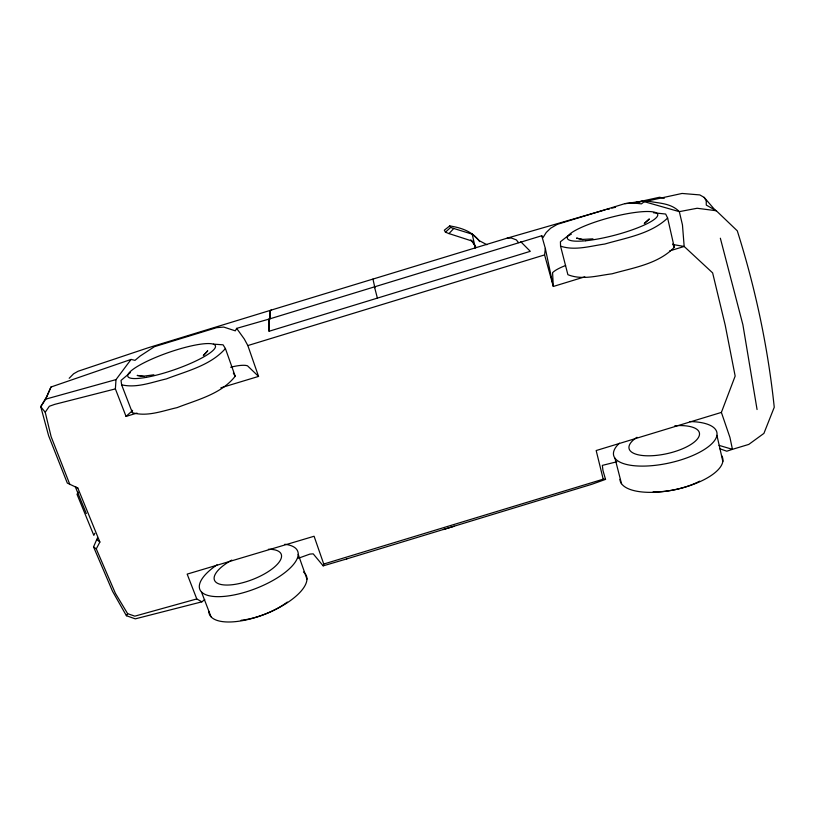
<?xml version="1.0" encoding="UTF-8"?>
<svg xmlns="http://www.w3.org/2000/svg" width="815" height="815" viewBox="0 0 815 815"><rect width="100%" height="100%" fill="white"/><g stroke="black" fill="none" stroke-linecap="round" stroke-linejoin="round"><path stroke-width="1.22" d="M136.991 413.103L126.05 416.404L115.384 388.898L116.005 379.607L131.072 359.425L135.015 360.352L140.037 356.114L154.463 346.67L216.647 327.661L223.748 327.07L235.301 330.839L236.656 328.374L269.103 319.072L269.245 331.206M584.813 276.835L553.314 286.462L544.593 254.912L545.327 248.422L541.741 235.749L268.644 319.215L268.95 331.298L530.3 251.326L520.775 241.729M298.3 558.275L309.904 554.088L313.215 553.854L323.178 565.855L323.738 564.031L314.091 536.25L187.165 574.117L196.782 598.943L201.865 601.837L204.759 599.534M719.747 448.739L726.786 451.215L732.441 449.33L729.955 437.482L721.387 412.41L735.161 376.061L725.218 325.185L712.636 272.893L684.172 246.466L673.272 244.571M196.782 598.943L134.842 616.16L127.629 613.664L115.394 593.33L96.272 548.872L99.878 542.026L77.812 488.032L67.309 483.091L48.615 435.73L40.75 406.685L45.752 399.136L50.978 387.023L131.072 359.425M201.865 601.837L135.3 618.85L126.407 615.722L112.501 591.211L93.542 546.885L97.403 538.022M50.978 387.023L46.679 396.65L40.75 406.685L45.222 412.247L51.131 436.697L69.856 484.518M94.825 533.275L93.837 535.374L77.017 494.328L78.22 492.138M126.407 615.722L127.629 613.664M45.222 412.247L49.338 406.257L54.799 404.342L115.384 388.898M213.428 344.124L223.066 344.816L225.409 348.535L235.209 376.235C221.273 394.073 197.322 399.717 177.12 407.622C162.593 410.852 147.301 417.025 132.376 412.706L121.629 384.823L121.017 380.432L130.329 372.587M225.409 348.535C210.494 365.538 186.788 371.019 166.413 378.894C151.845 382.204 136.716 388.348 121.629 384.823M203.312 355.666L207.754 350.786L203.709 355.106M479.648 241.617C472.802 231.592 461.473 227.752 449.737 225.928L444.328 230.187L445.448 232.183L448.984 233.589L453.782 228.475L472.201 234.17L479.485 240.792L486.922 244.714M69.183 378.282L73.584 373.8L78.108 371.233L148.228 347.761L271.426 310.036L270.254 310.749L270.101 318.797M372.954 279.066L374.89 287.746M653.457 212.756L665.661 214.039L667.628 218.043L674.26 247.312C658.245 264.019 633.459 267.697 612.085 273.799C597.599 275.602 582.042 280.391 567.882 274.686L560.557 246.15L560.425 241.749L568.065 235.759L571.305 234.221M667.628 218.043C650.808 233.976 626.307 237.766 604.791 244.031C590.294 246.038 574.982 250.969 560.557 246.15M445.448 232.183L450.654 227.436L453.782 228.475M644.268 223.585L649.351 218.96L644.757 223.035M126.05 416.404L132.611 410.454M715.509 210.596L704.16 197.393L699.81 194.917L682.063 193.45L644.298 201.672L641.446 203.862L633.112 202.955L624.83 203.648L557.297 224.349L550.583 228.251L546.213 232.52L542.994 237.634L541.741 235.749M616.863 461.779L602.346 465.385L602.968 470.53L605.535 479.383L591.975 484.242L346.467 558.998M236.656 328.374L244.296 339.02L247.842 345.56L544.593 254.912M669.635 250.908L684.172 246.466L682.461 224.909L679.323 211.645C670.877 202.884 658.652 203.383 647.67 201.05M443.421 529.536L454.301 526.205M605.331 209.801L507.093 238.184L272.047 309.843L270.142 310.79L269.775 318.899M721.387 412.41L596.173 450.542L603.212 479.189L605.535 479.383M323.738 564.031L603.212 479.189M220.875 387.797L258.559 376.418L247.842 345.56M323.178 565.855L346.742 558.917M116.005 379.607L45.752 399.136M611.871 208.141L615.559 207.244M631.554 203.383L659.569 197.25L664.225 198.361M636.596 202.568L642.77 201.162L624.83 203.648M153.903 374.788L143.216 376.245L137.165 375.43L143.909 376.428M592.953 238.856L582.348 239.427L576.551 238.112L582.99 239.671M507.093 238.184L511.392 238.041L516.303 239.865L518.534 242.626M719.013 445.367L732.441 449.33L748.771 444.42L763.91 433.397L774.25 407.266C767.964 347.435 755.423 288.194 737.29 230.839L716.293 210.739L697.131 208.263L679.323 211.645L644.298 201.672M448.984 233.589L472.578 241.209L474.819 245.743L475.176 248.168M77.812 488.032L75.367 486.932L86.319 513.572M716.293 210.739L706.289 205.095L706.218 200.765L704.16 197.393M93.542 546.885L96.272 548.872M96.995 539.764L99.878 542.026M475.675 246.446L470.805 239.824M258.559 376.418L247.516 365.823A25.897 6.479 -19.2 0 0 230.655 367.239M449.737 225.928L450.654 227.436M233.334 373.117L235.209 376.235M672.711 243.95L674.26 247.312M201.427 591.884L210.993 616.721M298.229 554.414L306.98 579.139M720.348 238.214L742.903 324.798L757.064 409.538M374.411 286.636L377.396 298.137M614.968 458.213L621.499 483.682M716.925 435.342L722.834 461.402M472.201 234.17L474.819 245.743M545.327 248.422L553.314 286.462L552.58 272.668A26.977 6.775 -14.7 0 1 565.63 265.517M131.979 410.281L132.376 412.706M284.781 544.267A52.537 19.519 -21.3 0 1 281.98 574.758A52.537 19.519 -21.3 0 1 211.462 596.193A52.537 19.519 -21.3 0 1 217.024 564.846M303.486 572.018A52.17 20.456 -21.6 0 1 267.565 613.104A52.17 20.456 -21.6 0 1 208.783 611.372M287.288 602.081A43.429 17.146 -21.6 0 1 241.108 620.276M268.39 549.279A35.809 13.223 -21.2 0 1 271.456 569.42A35.809 13.223 -21.2 0 1 220.712 584.426A35.809 13.223 -21.2 0 1 231.806 560.088M689.989 421.559A52.883 19.58 -12.5 0 1 710.843 444.633A52.883 19.58 -12.5 0 1 640.834 466.099A52.883 19.58 -12.5 0 1 619.451 443.187M721.683 455.707A52.517 20.518 -12.2 0 1 677.774 489.041A52.517 20.518 -12.2 0 1 619.93 479.342M699.627 481.176A43.715 17.197 -12.2 0 1 653.11 491.873M674.83 425.746A36.054 13.264 -12.5 0 1 696.265 440.253A36.054 13.264 -12.5 0 1 645.419 455.738A36.054 13.264 -12.5 0 1 636.994 437.278M609.416 208.732L606.951 209.333L609.426 208.762M146.384 377.335A46.394 9.097 -19.2 0 0 215.343 347.343A46.394 9.097 -19.2 0 0 153.047 358.539A46.394 9.097 -19.2 0 0 146.384 377.335M585.649 240.751A46.71 9.128 -14.8 0 0 657.481 216.026A46.71 9.128 -14.8 0 0 594.512 222.271A46.71 9.128 -14.8 0 0 585.649 240.751"/></g></svg>
